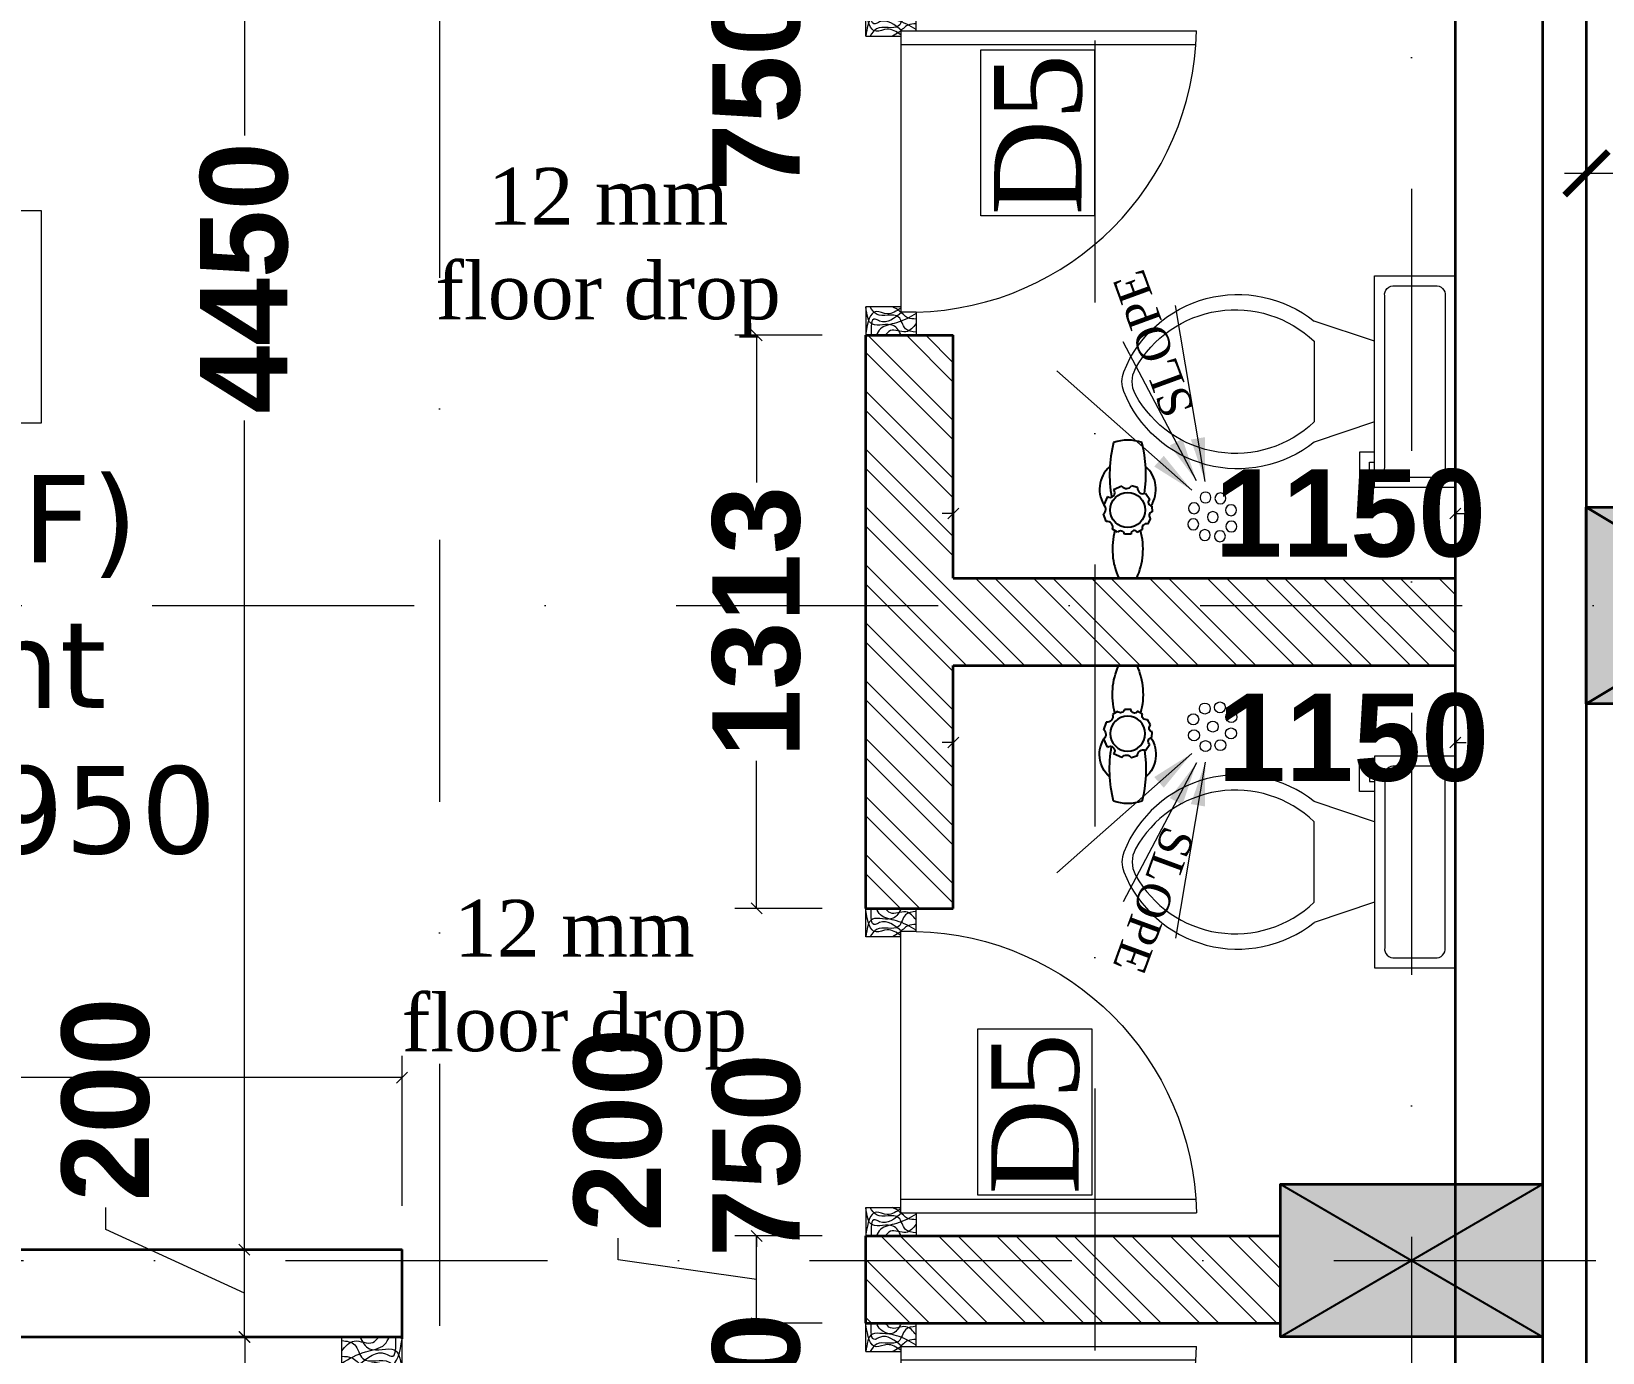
# Model space of a CAD drawing. Header units: millimetres. Extents: x -3092155 to 4513934, y -12317808 to 1850003.
# Drawn here: x -448450 to -444852, y -5677362 to -5674337 of the extents above; entities that cross this region are included whole.
import ezdxf

# ---------------------------------------------------------------- set-up
doc = ezdxf.new("R2010")
doc.units = ezdxf.units.MM
doc.header["$LTSCALE"] = 2
doc.header["$MEASUREMENT"] = 0
doc.header["$PDMODE"] = 34
doc.header["$PDSIZE"] = 500
doc.linetypes.add('DASHDOT', pattern=[1, 0.5, -0.25, 0, -0.25])
for name, color, linetype, lineweight in [('AREA AA', 162, 'Continuous', 20), ('coloumn', 10, 'Continuous', 35), ('D DIM', 250, 'Continuous', 9), ('D5', 10, 'Continuous', 5), ('DOOR', 27, 'Continuous', 5), ('expen. jt.', 130, 'Continuous', 35), ('FIXTURE', 252, 'Continuous', 0), ('GRID', 251, 'DASHDOT', 5), ('hatch toilet', 42, 'Continuous', 9), ('tap', 97, 'Continuous', 25), ('taxe', 7, 'Continuous', 9), ('TEXT', 7, 'Continuous', 13), ('toi.dim.', 214, 'Continuous', 9), ('WAll', 250, 'Continuous', 35)]:
    doc.layers.add(name, color=color, linetype=linetype, lineweight=lineweight)
doc.styles.add('INNER DIM', font='ARIALNB.TTF', dxfattribs={"height": 250})
doc.styles.add('int dim', font='arialbd.ttf', dxfattribs={"height": 200})
doc.styles.get("Standard").update_dxf_attribs({"font": 'times.ttf', "height": 500})
doc.styles.add('style2', font='verdana.ttf')
doc.dimstyles.new('INNER DIM', dxfattribs={"dimscale": 0, "dimtxt": 250, "dimasz": 100, "dimexe": 50, "dimexo": 50, "dimgap": 50, "dimtad": 0, "dimdec": 0, "dimzin": 0, "dimdsep": 46, "dimtxsty": 'INNER DIM', "dimblk": 'ARCHTICK', "dimcen": 100, "dimdle": 50, "dimclrd": 256, "dimclre": 256, "dimclrt": 256, "dimadec": 0, "dimazin": 0, "dimtfac": 1, "dimtdec": 0, "dimtix": 1, "dimtmove": 2, "dimatfit": 3, "dimfxl": 50, "dimfxlon": 1, "dimtolj": 1, "dimtzin": 0, "dimlwd": -1, "dimlwe": -1, "dimarcsym": 1})
doc.dimstyles.new('toilet detail', dxfattribs={"dimtxt": 150, "dimasz": 25, "dimexe": 50, "dimexo": 100, "dimgap": 25, "dimtad": 0, "dimdec": 0, "dimzin": 3, "dimdsep": 46, "dimtxsty": 'int dim', "dimblk": 'OBLIQUE', "dimcen": 90, "dimclrd": 214, "dimclre": 214, "dimclrt": 256, "dimadec": 0, "dimazin": 0, "dimtfac": 1, "dimtdec": 0, "dimtofl": 0, "dimtmove": 1, "dimatfit": 3, "dimfxl": 1, "dimfrac": 1, "dimtolj": 1, "dimtzin": 0, "dimlwd": -1, "dimlwe": -1, "dimarcsym": 1})
pattern_1 = [(135, (-2985404.971857128, 250393.1715754401), (66.29126073623883, 66.29126073623884), []), (135, (-2985449.166030877, 250393.1715754401), (66.29126073623883, 66.29126073623884), [])]

# ---------------------------------------------------------------- blocks, each defined once
blk = doc.blocks.new('_ArchTick')
at = {"color": 0, "linetype": 'ByBlock', "const_width": 0.15}
blk.add_lwpolyline([(-0.5, -0.5), (0.5, 0.5)], dxfattribs=at)
blk = doc.blocks.new('*D655')
at = {"layer": 'D DIM', "ltscale": 100, "transparency": 16777216}
for p, q in [((-444888.8841193335, -5674611.716638902), (-444888.8841193335, -5674711.716638902)), ((-444689.7085556349, -5674611.716638902), (-444689.7085556349, -5674711.716638902)), ((-444938.8841193335, -5674661.716638902), (-444639.7085556349, -5674661.716638902))]:
    blk.add_line(p, q, dxfattribs=at)
at = {"layer": 'Defpoints', "color": 0, "lineweight": 50, "ltscale": 100, "transparency": 16777216}
for p in [(-444689.7085556349, -5673932.441010745), (-444888.8841193335, -5674119.793876588), (-444689.7085556349, -5674661.716638902)]:
    blk.add_point(p, dxfattribs=at)
at = {"layer": 'D DIM', "ltscale": 100, "transparency": 16777216, "xscale": 100, "yscale": 100, "zscale": 100, "rotation": 180}
blk.add_blockref('_ArchTick', (-444888.8841193335, -5674661.716638902), dxfattribs=at)
at = {"layer": 'D DIM', "ltscale": 100, "transparency": 16777216, "xscale": 100, "yscale": 100, "zscale": 100}
blk.add_blockref('_ArchTick', (-444689.7085556349, -5674661.716638902), dxfattribs=at)
at = {"layer": 'D DIM', "ltscale": 100, "transparency": 16777216, "insert": (-444520.8572723458, -5675006.459837029), "char_height": 250, "attachment_point": 5, "style": 'INNER DIM'}
blk.add_mtext('\\A1;199', dxfattribs=at)
blk = doc.blocks.new('F.F')
at = {"layer": 'coloumn', "ltscale": 100}
for points in [[(-216759.9401585856, -5829206.198561386), (-216759.9401585856, -5828756.198561387), (-217509.9401585856, -5828756.198561387), (-217509.9401585856, -5829206.198561386)], [(-217609.9413362075, -5830306.198561393), (-217609.9413362075, -5830656.198561391), (-218209.9413362076, -5830656.198561391), (-218209.9413362076, -5830306.198561393)]]:
    blk.add_hatch(color=256, dxfattribs=at).paths.add_polyline_path(points)
for p, q in [((-217509.9401585856, -5829206.198561386), (-217509.9401585856, -5828756.198561387)), ((-217509.9401585856, -5828756.198561387), (-216759.9401585856, -5828756.198561387)), ((-216759.9401585856, -5829206.198561386), (-217509.9401585856, -5829206.198561386))]:
    blk.add_line(p, q, dxfattribs=at)
at = {"layer": 'coloumn', "lineweight": 25, "ltscale": 100}
for p, q in [((-218209.9413362076, -5830656.198561391), (-217609.9413362075, -5830306.198561393)), ((-218209.9413362076, -5830306.198561393), (-217609.9413362075, -5830656.198561391))]:
    blk.add_line(p, q, dxfattribs=at)
at = {"layer": 'coloumn', "ltscale": 100}
blk.add_lwpolyline([(-216759.9401585856, -5829206.198561386), (-217509.9401585856, -5828756.198561387), (-216759.9401585856, -5828756.198561387), (-217509.9401585856, -5829206.198561386)], dxfattribs=at)
blk.add_lwpolyline([(-217609.9413362075, -5830306.198561393), (-217609.9413362075, -5830656.198561391), (-218209.9413362076, -5830656.198561391), (-218209.9413362076, -5830306.198561393)], close=True, dxfattribs=at)
blk = doc.blocks.new('Toilet - top')
for p, q in [((9.750000020786107, -4.499999875283331), (9.750000020786107, -1.499999958427777)), ((-4.874999573884722, -6.374999823318057), (-3.374999615456943, -6.374999823318057)), ((-4.874999573884722, -7.124999802531942), (-4.874999573884722, -6.374999823318057)), ((-3.374999615456943, -6.374999823318057), (-3.374999615456943, -5.999999833711112)), ((-2.624999636243054, -5.999999833711112), (-2.624999636243054, -7.124999802531942)), ((-0.3749996986013899, -5.999999833711112), (-1.874999657029167, -10.49999970899444)), ((5.625000135109722, -5.999999833711112), (7.125000093537498, -10.49999970899444)), ((-2.624999636243054, -7.124999802531942), (-4.874999573884722, -7.124999802531942)), ((5.625000135109722, -10.49999970899444), (-0.3749996986013899, -10.49999970899444))]:
    blk.add_line(p, q)
blk.add_lwpolyline([(10.5, -5.999999833711112), (10.5, 0), (-5.249999563491668, 0), (-5.249999563491668, -5.999999833711112)], close=True)
for points in [[(9.00000004157222, -0.7499999792138891), (-3.74999960506389, -0.7499999792138891)], [(-4.499999584277778, -1.499999958427777), (-4.499999584277778, -4.499999875283331)], [(-3.74999960506389, -5.249999854497221), (9.00000004157222, -5.249999854497221)]]:
    blk.add_lwpolyline(points)
for centre, radius, start, end in [((-3.843749602465627, -1.406249961026039), 0.6629126066274994, 81.86989999999999, 188.1301), ((9.093750038973957, -1.406249961026039), 0.6629126066274994, 351.8699, 98.13009999999998), ((-3.843749602465627, -4.593749872685068), 0.6629126066274994, 171.869898, 278.1301), ((9.093750038973957, -4.593749872685068), 0.6629126066274994, 261.8699, 8.130099999999992), ((5.264671971487866, -16.1853708193428), 9.126764785180747, 141.4691096810948, 248.2605552621038), ((5.774968316447487, -16.3630565146643), 8.496884113945722, 136.3677254423718, 240.9979693939525), ((-0.0146246611728551, -16.18535307943234), 9.126775425236774, 291.7392742039648, 38.53070636800451), ((-0.5249176984752985, -16.36303902073235), 8.496889430624533, 299.0017969815357, 43.63209216694732), ((2.625015013218892, -22.04524776254743), 2, 240.9979693939525, 299.0017969815356), ((2.625015773947752, -22.80526443344873), 2, 248.2605552621038, 291.7392742039647)]:
    blk.add_arc(centre, radius, start, end)
blk = doc.blocks.new('A$C3DC14F32')
at = {"layer": 'DOOR', "ltscale": 100}
for p, q in [((52.99949478264897, 114.9996921028942), (52.99949478264899, 756.7428243851377)), ((83.99949478264897, 79.99969210289419), (83.99949478264898, 755.4110343496443)), ((-0.0005052173510194, -0.000307897105813), (-0.0005052173510194, 114.9996921028942)), ((52.99949478264897, 114.9996921028942), (-0.0005052173510194, 114.9996921028942)), ((52.99949478264897, 79.99969210289419), (52.99949478264897, 114.9996921028942)), ((696.999494782649, 114.9996921028942), (696.999494782649, 79.99969210289419)), ((696.999494782649, 114.9996921028942), (749.999494782649, 114.9996921028942)), ((749.999494782649, 114.9996921028942), (749.999494782649, -0.000307897105813)), ((52.99949478264897, 79.99969210289419), (696.999494782649, 79.99969210289419)), ((64.99949478264897, -0.0003078980371356), (64.99949478264897, 79.99969210289419)), ((684.9994947826488, 79.99969210289419), (684.9994947826488, -0.0003078980371356)), ((64.99949478264897, -0.0003078980371356), (-0.0005052173510194, -0.000307897105813)), ((684.9994947826488, -0.0003078980371356), (749.9994947826491, -0.0003078980371356))]:
    blk.add_line(p, q, dxfattribs=at)
blk.add_arc((40.31417776597399, 100.008927482144), 656.8563987731303, 1.307716759455737, 88.89342584686472, dxfattribs=at)
for points in [[(49.99949478264897, 114.9996921028942), (28.5, 70), (14.5, 33.5), (-0.0005052173510194, 24)], [(26.49949478264898, 114.9996921028942), (8, 91.5), (10.5, 56), (-0.0005052173510194, 44.5)], [(7.000000000465661, 114.9996921028942), (15, 90.5), (41.5, 75), (48, 24.5), (64.99949478264897, 10)], [(37.00000000046565, 114.9996921028942), (40, 96), (56, 76), (64.99949478264897, 61)], [(742.9989895648323, 114.9996921028942), (734.998989565298, 90.5), (708.4989895652977, 75), (701.998989565298, 24.5), (684.9994947826488, 10)], [(712.9989895648323, 114.9996921028942), (709.998989565298, 96), (693.9989895652977, 76), (684.9994947826488, 61)], [(699.999494782649, 114.9996921028942), (721.4989895652977, 70), (735.498989565298, 33.5), (749.999494782649, 24)], [(723.499494782649, 114.9996921028942), (741.9989895652977, 91.5), (739.498989565298, 56), (749.999494782649, 44.5)], [(52.99949478264897, 82), (32.5, 31.5), (37, 21), (-0.0005052173510194, 12)], [(-0.0005052173510194, 81), (22.5, 62.5), (25, 15), (64.99949478264897, -0.0003078980371356)], [(62, 79.99969210289419), (49, 49), (54, 23.5), (4, -0.000307897105813)], [(749.999494782649, 81), (727.4989895652978, 62.5), (724.9989895652977, 15), (684.9994947826488, -0.0003078980371356)], [(687.9989895652977, 79.99969210289419), (700.9989895652977, 49), (695.9989895652977, 23.5), (745.9989895652977, -0.000307897105813)], [(696.999494782649, 82), (717.4989895652977, 31.5), (712.9989895652977, 21), (749.999494782649, 12)]]:
    blk.add_spline(points, degree=3, dxfattribs=at)
blk = doc.blocks.new('_Oblique')
at = {"color": 0, "linetype": 'ByBlock', "lineweight": -2}
blk.add_line((-0.5, -0.5), (0.5, 0.5), dxfattribs=at)
blk = doc.blocks.new('14')
at = {"layer": 'FIXTURE', "ltscale": 15000}
for centre in [(-38.20844072954995, 36.0154674127698), (-56.98899096832612, 27.93758214637637), (-20.2151071971748, 27.0380796417594), (-64.68213853077668, 9.495943598449239), (-38.12322247237899, 9.495943598449236), (-12.13889834866859, 9.495943598449236), (-56.95706919417716, -7.848507821559906), (-38.20844072954996, -15.28902206820631), (-18.61901848972775, -8.359989639371632)]:
    blk.add_circle(centre, 6.965944811660197, dxfattribs=at)
blk = doc.blocks.new('ryr')
at = {"layer": 'tap', "ltscale": 100}
for p, q in [((1982569.018644572, -4956357.754817451), (1982576.059878631, -4956352.883035951)), ((1982583.737675077, -4956350.44548549), (1982590.202268639, -4956350.139865152)), ((1982598.167661398, -4956351.876693387), (1982604.579008114, -4956355.304493397)), ((1982562.6397905, -4956366.830942098), (1982560.619417549, -4956373.748985207)), ((1982610.690104417, -4956361.283024868), (1982614.049456018, -4956367.114631121)), ((1982616.002023037, -4956374.114746697), (1982616.037314679, -4956381.777848398)), ((1982666.278792854, -4956367.768315107), (1982666.287072216, -4956388.375991837)), ((1982561.079463562, -4956384.703346794), (1982565.096674409, -4956394.370811427)), ((1982613.723516514, -4956389.770130052), (1982610.08629866, -4956395.641961147)), ((1982572.831709136, -4956401.424545053), (1982582.244357445, -4956405.415036406)), ((1982601.526662083, -4956402.744159232), (1982592.781080879, -4956405.710433228))]:
    blk.add_line(p, q, dxfattribs=at)
blk.add_circle((1982588.283364309, -4956378.074034302), 20, dxfattribs=at)
for centre, radius, start, end in [((1982564.445824714, -4956380.45154472), 34.64069505713051, 56.55277587514192, 138.7143302402152), ((1982579.446505095, -4956350.239695132), 4.296101661263567, 217.9728670969993, 357.2543869593875), ((1982594.646703805, -4956348.890665844), 4.616654942065941, 195.6991030066236, 319.6996369507292), ((1982608.779900129, -4956357.123019014), 4.577611728740137, 156.5926791675466, 294.6637864751611), ((1982556.196415525, -4956378.074034302), 48.00995838109209, 160.1952473060995, 199.8047526939004), ((1982547.685375614, -4956509.021082662), 151.7093994229934, 81.76230417884105, 103.9834318662461), ((1982556.944758322, -4956379.390149402), 6.732447841380619, 307.8898860605086, 56.91974426233791), ((1982563.234411473, -4956360.46920614), 6.389464648687468, 264.6601720458993, 25.13943216500143), ((1982615.41065981, -4956370.507321732), 3.655574557478431, 111.8614756836552, 279.3096630897456), ((1982633.110303181, -4956440.782698616), 80.1950678442886, 65.5624695641667, 105.3326518006847), ((1982633.110303181, -4956315.365369986), 80.1950678442886, 254.6673482038987, 294.4375304516508), ((1982616.778405089, -4956386.323464932), 4.605631841286484, 99.25969699666588, 228.4484114278765), ((1982547.685375614, -4956247.126985941), 151.7093994229934, 256.0165681337539, 279.8379305379639), ((1982564.443915571, -4956375.699608197), 34.64069505713051, 221.3317081846367, 306.2699323172791), ((1982568.619799926, -4956398.275333967), 5.259059769223807, 323.2148265677761, 132.0605413497072), ((1982587.381802387, -4956410.234905004), 7.044464055513258, 39.96174969293975, 136.8267596166059), ((1982588.283364309, -4956378.074034302), 28, 279.2436243042187, 279.2438643274891), ((1982607.803097933, -4956401.599361283), 6.379985056878329, 69.03030871157539, 190.3369005336596)]:
    blk.add_arc(centre, radius, start, end, dxfattribs=at)
blk = doc.blocks.new('*D1199')
at = {"layer": 'Defpoints', "color": 0, "lineweight": 50, "ltscale": 100, "transparency": 16777216}
for p in [(-1419582.215053194, -5389960.687019234), (-1419359.854025439, -5389960.687019234), (-1419359.846117941, -5390860.688231646)]:
    blk.add_point(p, dxfattribs=at)
at = {"layer": 'toi.dim.', "color": 214, "ltscale": 100, "transparency": 16777216}
for p, q in [((-1419459.854025439, -5389960.687019234), (-1419632.215053194, -5389960.687019234)), ((-1419582.215053194, -5389960.687019234), (-1419582.215053194, -5390249.43320407)), ((-1419582.215053194, -5390860.688231646), (-1419582.215053194, -5390742.95298579)), ((-1419459.846117941, -5390860.688231646), (-1419632.215053194, -5390860.688231646))]:
    blk.add_line(p, q, dxfattribs=at)
at = {"layer": 'toi.dim.', "color": 214, "ltscale": 100, "transparency": 16777216, "xscale": 25, "yscale": 25, "zscale": 25}
for p, rotation in [((-1419582.215053194, -5389960.687019234), 90), ((-1419582.215053194, -5390860.688231646), 270)]:
    blk.add_blockref('_Oblique', p, dxfattribs=dict(at, rotation=rotation))
at = {"layer": 'toi.dim.', "ltscale": 100, "transparency": 16777216, "insert": (-1419582.215053194, -5390496.193094929), "char_height": 200, "attachment_point": 5, "rotation": 90, "style": 'int dim'}
blk.add_mtext('\\A1;900', dxfattribs=at)
blk = doc.blocks.new('*D1232')
at = {"layer": 'Defpoints', "color": 0, "lineweight": 50, "ltscale": 100, "transparency": 16777216}
for p in [(-1419583.134729568, -5389760.687019235), (-1419360.773701814, -5389760.687019235), (-1419359.854025439, -5389960.687019234)]:
    blk.add_point(p, dxfattribs=at)
at = {"layer": 'toi.dim.', "color": 214, "ltscale": 100, "transparency": 16777216}
for p, q in [((-1419900.392574045, -5389714.62805007), (-1419900.392574045, -5389664.62805007)), ((-1419583.134729568, -5389860.687019234), (-1419900.392574045, -5389714.62805007)), ((-1419460.773701813, -5389760.687019235), (-1419633.134729568, -5389760.687019235)), ((-1419583.134729568, -5389960.687019234), (-1419583.134729568, -5389760.687019235)), ((-1419459.854025439, -5389960.687019234), (-1419633.134729568, -5389960.687019234))]:
    blk.add_line(p, q, dxfattribs=at)
at = {"layer": 'toi.dim.', "color": 214, "ltscale": 100, "transparency": 16777216, "xscale": 25, "yscale": 25, "zscale": 25}
for p, rotation in [((-1419583.134729568, -5389760.687019235), 90), ((-1419583.134729568, -5389960.687019234), 270)]:
    blk.add_blockref('_Oblique', p, dxfattribs=dict(at, rotation=rotation))
at = {"layer": 'toi.dim.', "ltscale": 100, "transparency": 16777216, "insert": (-1419900.392574044, -5389416.913179673), "char_height": 200, "attachment_point": 5, "rotation": 90, "style": 'int dim'}
blk.add_mtext('\\A1;200', dxfattribs=at)
blk = doc.blocks.new('*D1233')
at = {"layer": 'Defpoints', "color": 0, "lineweight": 50, "ltscale": 100, "transparency": 16777216}
for p in [(-1419583.14263707, -5385310.687359995), (-1419359.846117937, -5385310.687359995), (-1419360.773701814, -5389760.687019235)]:
    blk.add_point(p, dxfattribs=at)
at = {"layer": 'toi.dim.', "color": 214, "ltscale": 100, "transparency": 16777216}
for p, q in [((-1419459.846117937, -5385310.687359995), (-1419633.14263707, -5385310.687359995)), ((-1419583.14263707, -5385310.687359995), (-1419583.14263707, -5387209.391145959)), ((-1419583.14263707, -5389760.687019235), (-1419583.14263707, -5387861.98323327)), ((-1419460.773701813, -5389760.687019235), (-1419633.14263707, -5389760.687019235))]:
    blk.add_line(p, q, dxfattribs=at)
at = {"layer": 'toi.dim.', "color": 214, "ltscale": 100, "transparency": 16777216, "xscale": 25, "yscale": 25, "zscale": 25}
for p, rotation in [((-1419583.14263707, -5385310.687359995), 90), ((-1419583.14263707, -5389760.687019235), 270)]:
    blk.add_blockref('_Oblique', p, dxfattribs=dict(at, rotation=rotation))
at = {"layer": 'toi.dim.', "ltscale": 100, "transparency": 16777216, "insert": (-1419583.142637069, -5387535.687189613), "char_height": 200, "attachment_point": 5, "rotation": 90, "style": 'int dim'}
blk.add_mtext('\\A1;4450', dxfattribs=at)
blk = doc.blocks.new('*D1239')
at = {"layer": 'Defpoints', "color": 0, "lineweight": 50, "ltscale": 100, "transparency": 16777216}
for p in [(-1418410.222167973, -5389929.437698476), (-1418159.846117941, -5389929.437698476), (-1418159.846117939, -5390679.43769856)]:
    blk.add_point(p, dxfattribs=at)
at = {"layer": 'toi.dim.', "color": 214, "ltscale": 100, "transparency": 16777216}
for p, q in [((-1418259.84611794, -5389929.437698476), (-1418460.222167973, -5389929.437698476)), ((-1418410.222167973, -5389929.437698476), (-1418410.222167973, -5389904.437698477)), ((-1418259.846117939, -5390679.43769856), (-1418460.222167973, -5390679.43769856)), ((-1418410.222167973, -5390679.43769856), (-1418410.222167973, -5390704.437698559))]:
    blk.add_line(p, q, dxfattribs=at)
at = {"layer": 'toi.dim.', "color": 214, "ltscale": 100, "transparency": 16777216, "xscale": 25, "yscale": 25, "zscale": 25}
for p, rotation in [((-1418410.222167973, -5389929.437698476), 270), ((-1418410.222167973, -5390679.43769856), 90)]:
    blk.add_blockref('_Oblique', p, dxfattribs=dict(at, rotation=rotation))
at = {"layer": 'toi.dim.', "ltscale": 100, "transparency": 16777216, "insert": (-1418410.222167973, -5390139.24329197), "char_height": 200, "attachment_point": 5, "rotation": 90, "style": 'int dim'}
blk.add_mtext('\\A1;750', dxfattribs=at)
blk = doc.blocks.new('*D1200')
at = {"layer": 'Defpoints', "color": 0, "lineweight": 50, "ltscale": 100, "transparency": 16777216}
for p in [(-1418410.222167973, -5389729.43769859), (-1418159.846117941, -5389729.43769859), (-1418159.846117941, -5389929.437698476)]:
    blk.add_point(p, dxfattribs=at)
at = {"layer": 'toi.dim.', "color": 214, "ltscale": 100, "transparency": 16777216}
for p, q in [((-1418727.480012448, -5389784.260345192), (-1418727.480012448, -5389734.260345192)), ((-1418259.84611794, -5389729.43769859), (-1418460.222167973, -5389729.43769859)), ((-1418410.222167973, -5389929.437698476), (-1418410.222167973, -5389729.43769859)), ((-1418410.222167973, -5389829.437698534), (-1418727.480012448, -5389784.260345192)), ((-1418259.84611794, -5389929.437698476), (-1418460.222167973, -5389929.437698476))]:
    blk.add_line(p, q, dxfattribs=at)
at = {"layer": 'toi.dim.', "color": 214, "ltscale": 100, "transparency": 16777216, "xscale": 25, "yscale": 25, "zscale": 25}
for p, rotation in [((-1418410.222167973, -5389729.43769859), 90), ((-1418410.222167973, -5389929.437698476), 270)]:
    blk.add_blockref('_Oblique', p, dxfattribs=dict(at, rotation=rotation))
at = {"layer": 'toi.dim.', "ltscale": 100, "transparency": 16777216, "insert": (-1418727.480012448, -5389486.545474795), "char_height": 200, "attachment_point": 5, "rotation": 90, "style": 'int dim'}
blk.add_mtext('\\A1;200', dxfattribs=at)
blk = doc.blocks.new('*D1201')
at = {"layer": 'Defpoints', "color": 0, "lineweight": 50, "ltscale": 100, "transparency": 16777216}
for p in [(-1418410.222167973, -5388979.437698559), (-1418159.846117941, -5388979.437698559), (-1418159.846117941, -5389729.43769859)]:
    blk.add_point(p, dxfattribs=at)
at = {"layer": 'toi.dim.', "color": 214, "ltscale": 100, "transparency": 16777216}
for p, q in [((-1418410.222167973, -5388979.437698559), (-1418410.222167973, -5388954.437698559)), ((-1418259.846117941, -5388979.437698559), (-1418460.222167973, -5388979.437698559)), ((-1418259.84611794, -5389729.43769859), (-1418460.222167973, -5389729.43769859)), ((-1418410.222167973, -5389729.43769859), (-1418410.222167973, -5389754.437698592))]:
    blk.add_line(p, q, dxfattribs=at)
at = {"layer": 'toi.dim.', "color": 214, "ltscale": 100, "transparency": 16777216, "xscale": 25, "yscale": 25, "zscale": 25}
for p, rotation in [((-1418410.222167973, -5388979.437698559), 270), ((-1418410.222167973, -5389729.43769859), 90)]:
    blk.add_blockref('_Oblique', p, dxfattribs=dict(at, rotation=rotation))
at = {"layer": 'toi.dim.', "ltscale": 100, "transparency": 16777216, "insert": (-1418410.222167973, -5389544.632105123), "char_height": 200, "attachment_point": 5, "rotation": 90, "style": 'int dim'}
blk.add_mtext('\\A1;750', dxfattribs=at)
blk = doc.blocks.new('*D1202')
at = {"layer": 'Defpoints', "color": 0, "lineweight": 50, "ltscale": 100, "transparency": 16777216}
for p in [(-1418410.222167973, -5387666.937472849), (-1418159.840075963, -5387666.937472849), (-1418159.846117941, -5388979.437698559)]:
    blk.add_point(p, dxfattribs=at)
at = {"layer": 'toi.dim.', "color": 214, "ltscale": 100, "transparency": 16777216}
for p, q in [((-1418259.840075963, -5387666.937472849), (-1418460.222167973, -5387666.937472849)), ((-1418410.222167973, -5387666.937472849), (-1418410.222167973, -5388004.463165513)), ((-1418410.222167973, -5388979.437698559), (-1418410.222167973, -5388641.912005895)), ((-1418259.846117941, -5388979.437698559), (-1418460.222167973, -5388979.437698559))]:
    blk.add_line(p, q, dxfattribs=at)
at = {"layer": 'toi.dim.', "color": 214, "ltscale": 100, "transparency": 16777216, "xscale": 25, "yscale": 25, "zscale": 25}
for p, rotation in [((-1418410.222167973, -5387666.937472849), 90), ((-1418410.222167973, -5388979.437698559), 270)]:
    blk.add_blockref('_Oblique', p, dxfattribs=dict(at, rotation=rotation))
at = {"layer": 'toi.dim.', "ltscale": 100, "transparency": 16777216, "insert": (-1418410.222167972, -5388323.187585704), "char_height": 200, "attachment_point": 5, "rotation": 90, "style": 'int dim'}
blk.add_mtext('\\A1;1313', dxfattribs=at)
blk = doc.blocks.new('*D1203')
at = {"layer": 'Defpoints', "color": 0, "lineweight": 50, "ltscale": 100, "transparency": 16777216}
for p in [(-1418410.222167973, -5386916.937472769), (-1418159.846117939, -5386916.937472769), (-1418159.840075963, -5387666.937472849)]:
    blk.add_point(p, dxfattribs=at)
at = {"layer": 'toi.dim.', "color": 214, "ltscale": 100, "transparency": 16777216}
for p, q in [((-1418410.222167973, -5386916.937472769), (-1418410.222167973, -5386891.937472768)), ((-1418259.846117939, -5386916.937472769), (-1418460.222167973, -5386916.937472769)), ((-1418259.840075963, -5387666.937472849), (-1418460.222167973, -5387666.937472849)), ((-1418410.222167973, -5387666.937472849), (-1418410.222167973, -5387691.93747285))]:
    blk.add_line(p, q, dxfattribs=at)
at = {"layer": 'toi.dim.', "color": 214, "ltscale": 100, "transparency": 16777216, "xscale": 25, "yscale": 25, "zscale": 25}
for p, rotation in [((-1418410.222167973, -5386916.937472769), 270), ((-1418410.222167973, -5387666.937472849), 90)]:
    blk.add_blockref('_Oblique', p, dxfattribs=dict(at, rotation=rotation))
at = {"layer": 'toi.dim.', "ltscale": 100, "transparency": 16777216, "insert": (-1418410.222167973, -5387104.396844875), "char_height": 200, "attachment_point": 5, "rotation": 90, "style": 'int dim'}
blk.add_mtext('\\A1;750', dxfattribs=at)
blk = doc.blocks.new('*D1264')
at = {"layer": 'Defpoints', "color": 0, "lineweight": 50, "ltscale": 100, "transparency": 16777216}
for p in [(-1422034.846117936, -5389367.063985223), (-1422034.846117936, -5389785.916506373), (-1419221.85398326, -5389760.687019234)]:
    blk.add_point(p, dxfattribs=at)
at = {"layer": 'toi.dim.', "color": 214, "ltscale": 100, "transparency": 16777216}
for p, q in [((-1422034.846117936, -5389685.916506373), (-1422034.846117936, -5389317.063985223)), ((-1419221.85398326, -5389660.687019234), (-1419221.85398326, -5389317.063985223)), ((-1422034.846117936, -5389367.063985223), (-1420954.646094255, -5389367.063985223)), ((-1419221.85398326, -5389367.063985223), (-1420302.054006942, -5389367.063985223))]:
    blk.add_line(p, q, dxfattribs=at)
at = {"layer": 'toi.dim.', "color": 214, "ltscale": 100, "transparency": 16777216, "xscale": 25, "yscale": 25, "zscale": 25, "rotation": 180}
blk.add_blockref('_Oblique', (-1422034.846117936, -5389367.063985223), dxfattribs=at)
at = {"layer": 'toi.dim.', "color": 214, "ltscale": 100, "transparency": 16777216, "xscale": 25, "yscale": 25, "zscale": 25}
blk.add_blockref('_Oblique', (-1419221.85398326, -5389367.063985223), dxfattribs=at)
at = {"layer": 'toi.dim.', "ltscale": 100, "transparency": 16777216, "insert": (-1420628.350050598, -5389367.063985223), "char_height": 200, "attachment_point": 5, "style": 'int dim'}
blk.add_mtext('\\A1;2813', dxfattribs=at)
blk = doc.blocks.new('*D1273')
at = {"layer": 'Defpoints', "color": 0, "lineweight": 50, "ltscale": 100, "transparency": 16777216}
for p in [(-1417959.846117939, -5388535.798081527), (-1416810.259975524, -5388535.798081527), (-1417959.846117939, -5388599.660981491)]:
    blk.add_point(p, dxfattribs=at)
at = {"layer": 'toi.dim.', "color": 214, "ltscale": 100, "transparency": 16777216}
for p, q in [((-1417959.846117939, -5388599.660981491), (-1417984.846117939, -5388599.660981491)), ((-1416810.259975524, -5388599.660981491), (-1416785.259975524, -5388599.660981491)), ((-1417959.846117939, -5388635.798081527), (-1417959.846117939, -5388649.660981491)), ((-1416810.259975524, -5388635.798081527), (-1416810.259975524, -5388649.660981491))]:
    blk.add_line(p, q, dxfattribs=at)
at = {"layer": 'toi.dim.', "color": 214, "ltscale": 100, "transparency": 16777216, "xscale": 25, "yscale": 25, "zscale": 25}
blk.add_blockref('_Oblique', (-1417959.846117939, -5388599.660981491), dxfattribs=at)
at = {"layer": 'toi.dim.', "color": 214, "ltscale": 100, "transparency": 16777216, "xscale": 25, "yscale": 25, "zscale": 25, "rotation": 180}
blk.add_blockref('_Oblique', (-1416810.259975524, -5388599.660981491), dxfattribs=at)
at = {"layer": 'toi.dim.', "ltscale": 100, "transparency": 16777216, "insert": (-1417043.450769231, -5388588.872913703), "char_height": 200, "attachment_point": 5, "style": 'int dim'}
blk.add_mtext('\\A1;1150', dxfattribs=at)
blk = doc.blocks.new('*D1274')
at = {"layer": 'Defpoints', "color": 0, "lineweight": 50, "ltscale": 100, "transparency": 16777216}
for p in [(-1417959.846117939, -5388075.102856701), (-1417959.846117939, -5388178.184502213), (-1416810.259975524, -5388178.184502213)]:
    blk.add_point(p, dxfattribs=at)
at = {"layer": 'toi.dim.', "color": 214, "ltscale": 100, "transparency": 16777216}
for p, q in [((-1417959.846117939, -5388078.184502213), (-1417959.846117939, -5388025.1028567)), ((-1416810.259975524, -5388078.184502213), (-1416810.259975524, -5388025.1028567)), ((-1417959.846117939, -5388075.102856701), (-1417984.846117939, -5388075.102856701)), ((-1416810.259975524, -5388075.102856701), (-1416785.259975524, -5388075.102856701))]:
    blk.add_line(p, q, dxfattribs=at)
at = {"layer": 'toi.dim.', "color": 214, "ltscale": 100, "transparency": 16777216, "xscale": 25, "yscale": 25, "zscale": 25}
blk.add_blockref('_Oblique', (-1417959.846117939, -5388075.102856701), dxfattribs=at)
at = {"layer": 'toi.dim.', "color": 214, "ltscale": 100, "transparency": 16777216, "xscale": 25, "yscale": 25, "zscale": 25, "rotation": 180}
blk.add_blockref('_Oblique', (-1416810.259975524, -5388075.102856701), dxfattribs=at)
at = {"layer": 'toi.dim.', "ltscale": 100, "transparency": 16777216, "insert": (-1417050.651883029, -5388075.102856701), "char_height": 200, "attachment_point": 5, "style": 'int dim'}
blk.add_mtext('\\A1;1150', dxfattribs=at)
blk = doc.blocks.new('u67u6ujuj')
at = {"layer": 'hatch toilet', "ltscale": 100}
h = blk.add_hatch(dxfattribs=at)
h.set_pattern_fill('ANSI32', color=256, scale=250, style=0)
h.set_pattern_definition(pattern_1)
h.paths.add_polyline_path([(-1417959.846117939, -5388423.187585703), (-1417959.846117939, -5388979.43769856), (-1418044.846117935, -5388979.43769856), (-1418044.846117944, -5388979.436688161), (-1418159.846117939, -5388979.437698562), (-1418159.846117939, -5387666.937472797), (-1418044.846117943, -5387666.938483197), (-1417959.846117939, -5387666.937472849), (-1417959.846117939, -5388223.187585704), (-1416810.259975525, -5388223.187585704), (-1416810.259975525, -5388423.187585702)])
h = blk.add_hatch(dxfattribs=at)
h.set_pattern_fill('ANSI32', color=256, scale=250, style=0)
h.set_pattern_definition(pattern_1)
h.paths.add_polyline_path([(-1417209.848748278, -5389729.437698557), (-1417209.848748278, -5389929.437698559), (-1418159.846117941, -5389929.437698559), (-1418159.846117941, -5389729.437698557)])
at = {"layer": 'D5'}
for points in [[(-1417636.092586843, -5387013.012288178), (-1417636.092586843, -5387393.481299148), (-1417896.699853542, -5387393.481299148), (-1417896.699853542, -5387013.012288178)], [(-1417642.678627265, -5389255.335792938), (-1417642.678627265, -5389635.804803908), (-1417903.285893965, -5389635.804803908), (-1417903.285893965, -5389255.335792938)]]:
    blk.add_lwpolyline(points, close=True, dxfattribs=at)
at = {"layer": 'TEXT', "ltscale": 100}
blk.add_lwpolyline([(-1420970.859330958, -5387380.933142216), (-1420048.232257216, -5387380.933142216), (-1420048.232257216, -5387868.089013807), (-1420970.859330958, -5387868.089013807)], close=True, dxfattribs=at)
at = {"layer": 'WAll', "ltscale": 100}
for p, q in [((-1416610.231540458, -5385110.688147693), (-1416610.231540458, -5394460.686399477)), ((-1416810.259975525, -5385310.687359995), (-1416810.259975525, -5394260.686399477)), ((-1418159.846117939, -5388979.437698562), (-1418159.846117939, -5387666.937472849)), ((-1418159.846117939, -5387666.937472849), (-1417959.846117939, -5387666.937472849)), ((-1417959.846117939, -5388223.187585704), (-1417959.846117939, -5387666.937472849)), ((-1417959.846117939, -5388223.187585704), (-1416809.846117939, -5388223.187585704)), ((-1417959.846117939, -5388979.437698562), (-1417959.846117939, -5388423.187585703)), ((-1417959.84611794, -5388423.187585703), (-1416809.846117939, -5388423.187585702)), ((-1418159.846117939, -5388979.437698559), (-1417959.846117939, -5388979.43769856)), ((-1418159.846117941, -5389929.437698559), (-1418159.846117941, -5389729.437698557)), ((-1418159.846117939, -5389729.437698557), (-1417209.848748278, -5389729.437698557)), ((-1422034.846117936, -5389760.687019236), (-1419221.85398326, -5389760.687019235)), ((-1419221.85398326, -5389965.487625495), (-1419221.85398326, -5389760.687019234)), ((-1418159.846117939, -5389929.437698559), (-1417209.848748278, -5389929.437698559)), ((-1420435.237251119, -5389960.687019234), (-1419221.85398326, -5389960.687019234))]:
    blk.add_line(p, q, dxfattribs=at)
at = {"layer": 'DOOR', "ltscale": 100, "rotation": 269.9994965937138}
for p in [(-1418159.839220473, -5386916.937978046), (-1418159.839220474, -5389929.438203755)]:
    blk.add_blockref('A$C3DC14F32', p, dxfattribs=at)
at = {"layer": 'DOOR', "ltscale": 100, "xscale": -1, "rotation": 270.0005034062861}
blk.add_blockref('A$C3DC14F32', (-1418159.839220474, -5389729.437193312), dxfattribs=at)
at = {"layer": 'DOOR', "ltscale": 100, "xscale": -1.199999999953806, "yscale": 1.199999999953806, "zscale": 1.199999999953806, "rotation": 90.00050340628627}
blk.add_blockref('A$C3DC14F32', (-1419221.85439491, -5389960.687625499), dxfattribs=at)
at = {"layer": 'FIXTURE', "ltscale": 100, "extrusion": (0, 0, -1), "yscale": 30.77059217263013, "zscale": -30.7705921728903}
for p, xscale, rotation in [((1416810.259975525, -5387853.960396872), 30.77059217263013, 90.00000000000004), ((1416810.259975525, -5388792.414774533), -30.77059217263013, 90)]:
    blk.add_blockref('Toilet - top', p, dxfattribs=dict(at, xscale=xscale, rotation=rotation))
at = {"layer": 'FIXTURE', "lineweight": 40, "yscale": 2, "zscale": 2, "rotation": 270}
for p, xscale in [((8495195.884331422, -1422890.621720633), 2), ((8495195.884331422, -9353755.753450776), -2)]:
    blk.add_blockref('ryr', p, dxfattribs=dict(at, xscale=xscale))
at = {"layer": 'FIXTURE', "yscale": 1.8, "zscale": 1.8}
for p, xscale, rotation in [((-1417325.433498343, -5388141.648023715), -1.8, 110.471190732132), ((-1417325.433498343, -5388504.727147692), 1.8, 69.528809267868)]:
    blk.add_blockref('14', p, dxfattribs=dict(at, xscale=xscale, rotation=rotation))
at = {"layer": 'D5', "char_height": 200, "width": 464.1942631211133, "attachment_point": 8, "rotation": 90.00000000000001}
for insert in [(-1417663.198521426, -5387207.591094735), (-1417669.784561849, -5389449.914599493)]:
    blk.add_mtext('\\pt2000;D5', dxfattribs=dict(at, insert=insert))
at = {"layer": 'taxe', "color": 0, "char_height": 130, "attachment_point": 8}
for insert in [(-1418750.101912705, -5387672.565821626), (-1418827.455730072, -5389348.782085071)]:
    blk.add_mtext('12 mm \\Pfloor drop', dxfattribs=dict(at, insert=insert))
at = {"layer": 'taxe', "color": 0, "char_height": 75}
for insert, attachment_point, rotation in [((-1417537.153251299, -5387699.358281617), 2, 110.10181379746355), ((-1417537.153251299, -5388948.496095187), 8, 249.89818620253646)]:
    blk.add_mtext('SLOPE', dxfattribs=dict(at, insert=insert, attachment_point=attachment_point, rotation=rotation))
at = {"layer": 'TEXT', "lineweight": 25, "ltscale": 100, "insert": (-1420438.526891822, -5387986.859400111), "char_height": 200, "width": 2036.526797928382, "attachment_point": 2, "style": 'style2'}
blk.add_mtext('Toilet (F) Student 5225X8950', dxfattribs=at)
at = {"layer": 'toi.dim.', "ltscale": 100}
dim = blk.add_linear_dim(base=(-1419583.142637069, -5385310.687359995), p1=(-1419360.773701813, -5389760.687019235), p2=(-1419359.846117936, -5385310.687359995), angle=90, dimstyle='toilet detail', dxfattribs=at)
dim.commit()
dim.dimension.update_dxf_attribs({"geometry": '*D1233', "text_midpoint": (-1419583.142637068, -5387535.687189613), "insert": (9.313225746154785e-10, 0)})
for base, p1, p2, angle, picture, middle in [((-1418410.222167973, -5386916.937472769), (-1418159.840075963, -5387666.937472849), (-1418159.846117939, -5386916.937472769), 90, '*D1203', (-1418410.222167973, -5387104.396844875)), ((-1417959.846117939, -5388075.102856701), (-1416810.259975524, -5388178.184502213), (-1417959.846117939, -5388178.184502213), 180, '*D1274', (-1417050.651883029, -5388075.102856701)), ((-1417959.846117939, -5388599.660981491), (-1416810.259975524, -5388535.798081527), (-1417959.846117939, -5388535.798081527), 180, '*D1273', (-1417043.450769231, -5388588.872913703)), ((-1418410.222167973, -5388979.437698559), (-1418159.846117941, -5389729.43769859), (-1418159.846117941, -5388979.437698559), 90, '*D1201', (-1418410.222167973, -5389544.632105123)), ((-1419583.134729568, -5389760.687019235), (-1419359.854025439, -5389960.687019234), (-1419360.773701813, -5389760.687019235), 90, '*D1232', (-1419900.392574044, -5389639.628050071)), ((-1418410.222167973, -5389729.43769859), (-1418159.846117941, -5389929.437698476), (-1418159.846117941, -5389729.43769859), 90, '*D1200', (-1418727.480012448, -5389709.260345192)), ((-1418410.222167973, -5389929.437698476), (-1418159.846117939, -5390679.43769856), (-1418159.846117941, -5389929.437698476), 90, '*D1239', (-1418410.222167973, -5390139.24329197)), ((-1419582.215053194, -5389960.687019234), (-1419359.846117941, -5390860.688231646), (-1419359.854025439, -5389960.687019234), 90, '*D1199', (-1419582.215053194, -5390496.193094929))]:
    dim = blk.add_linear_dim(base=base, p1=p1, p2=p2, angle=angle, dimstyle='toilet detail', dxfattribs=at)
    dim.commit()
    dim.dimension.update_dxf_attribs({"geometry": picture, "text_midpoint": middle, "dimtype": 160})
for base, p1, p2, angle, picture, middle in [((-1418410.222167973, -5387666.937472849), (-1418159.846117941, -5388979.437698559), (-1418159.840075963, -5387666.937472849), 90, '*D1202', (-1418410.222167972, -5388323.187585704)), ((-1422034.846117936, -5389367.063985223), (-1419221.85398326, -5389760.687019234), (-1422034.846117936, -5389785.916506373), 180, '*D1264', (-1420628.350050598, -5389367.063985223))]:
    dim = blk.add_linear_dim(base=base, p1=p1, p2=p2, angle=angle, dimstyle='toilet detail', dxfattribs=at)
    dim.commit()
    dim.dimension.update_dxf_attribs({"geometry": picture, "text_midpoint": middle})
at = {"layer": 'AREA AA', "ltscale": 100}
for points in [[(-1417382.840859441, -5388001.666440028), (-1417451.085038021, -5387598.641652544)], [(-1417402.855354896, -5388000.386206532), (-1417570.728470416, -5387681.886400846)], [(-1417413.805538504, -5388021.703619485), (-1417722.302365778, -5387748.402505422)], [(-1417413.805538504, -5388624.671551921), (-1417722.302365778, -5388897.972665984)], [(-1417402.855354896, -5388645.988964875), (-1417570.728470416, -5388964.488770561)], [(-1417382.840859441, -5388644.708731378), (-1417451.085038021, -5389047.733518863)]]:
    blk.add_leader(points, dimstyle='toilet detail', override={"dimasz": 100, "dimclrd": 256}, dxfattribs=at)

msp = doc.modelspace()

# ---------------------------------------------------------------- linework, layer by layer
at = {"layer": 'expen. jt.', "ltscale": 100}
for p, q in [((-444889.7082772368, -5672376.235034838), (-444889.7082772368, -5684676.23310764)), ((-444989.7082772368, -5672476.234404444), (-444989.7082772368, -5684526.216520513)), ((-444989.2976403485, -5672476.232656164), (-444989.2976403476, -5684726.233107581)), ((-444889.2976403456, -5672476.232656164), (-444889.2976403484, -5684676.23310758))]:
    msp.add_line(p, q, dxfattribs=at)
at = {"layer": 'GRID', "color": 5, "ltscale": 600}
for p, q in [((-445289.7389778461, -5655495.271793213), (-445289.7389778461, -5744297.292188088)), ((-446014.7111627072, -5656356.031349503), (-446014.7111627072, -5743436.532631796)), ((-447515.1246823532, -5657499.373618293), (-447515.1246823532, -5742293.19036301))]:
    msp.add_line(p, q, dxfattribs=at)
at = {"layer": 'GRID', "color": 6, "ltscale": 600}
for p, q in [((-460174.5851218564, -5675651.232656343), (-367335.124683726, -5675651.232656343)), ((-461068.9146181111, -5677151.232656343), (-366441.4926246478, -5677151.232656343))]:
    msp.add_line(p, q, dxfattribs=at)
at = {"layer": 'WAll', "ltscale": 100}
msp.add_line((-445189.2976403484, -5672676.232656159), (-445189.297640349, -5681626.232656169), dxfattribs=at)

# ---------------------------------------------------------------- block references
at = {"layer": 'coloumn'}
msp.add_blockref('F.F', (-227379.7976416377, 153329.9659050368), dxfattribs=at)
at = {"layer": 'WAll'}
msp.add_blockref('u67u6ujuj', (971620.9060552448, -287365.5587096298), dxfattribs=at)

# ---------------------------------------------------------------- dimensions: what is measured, and where the dimension line sits
at = {"layer": 'D DIM', "ltscale": 100}
dim = msp.add_linear_dim(base=(-444689.7085556349, -5674661.716638902), p1=(-444888.8841193335, -5674119.793876588), p2=(-444689.7085556349, -5673932.441010745), dimstyle='INNER DIM', override={"dimscale": 1}, dxfattribs=at)
dim.commit()
dim.dimension.update_dxf_attribs({"geometry": '*D655', "text_midpoint": (-444520.8572723458, -5675006.459837029), "dimtype": 160})

doc.saveas('drawing.dxf')
